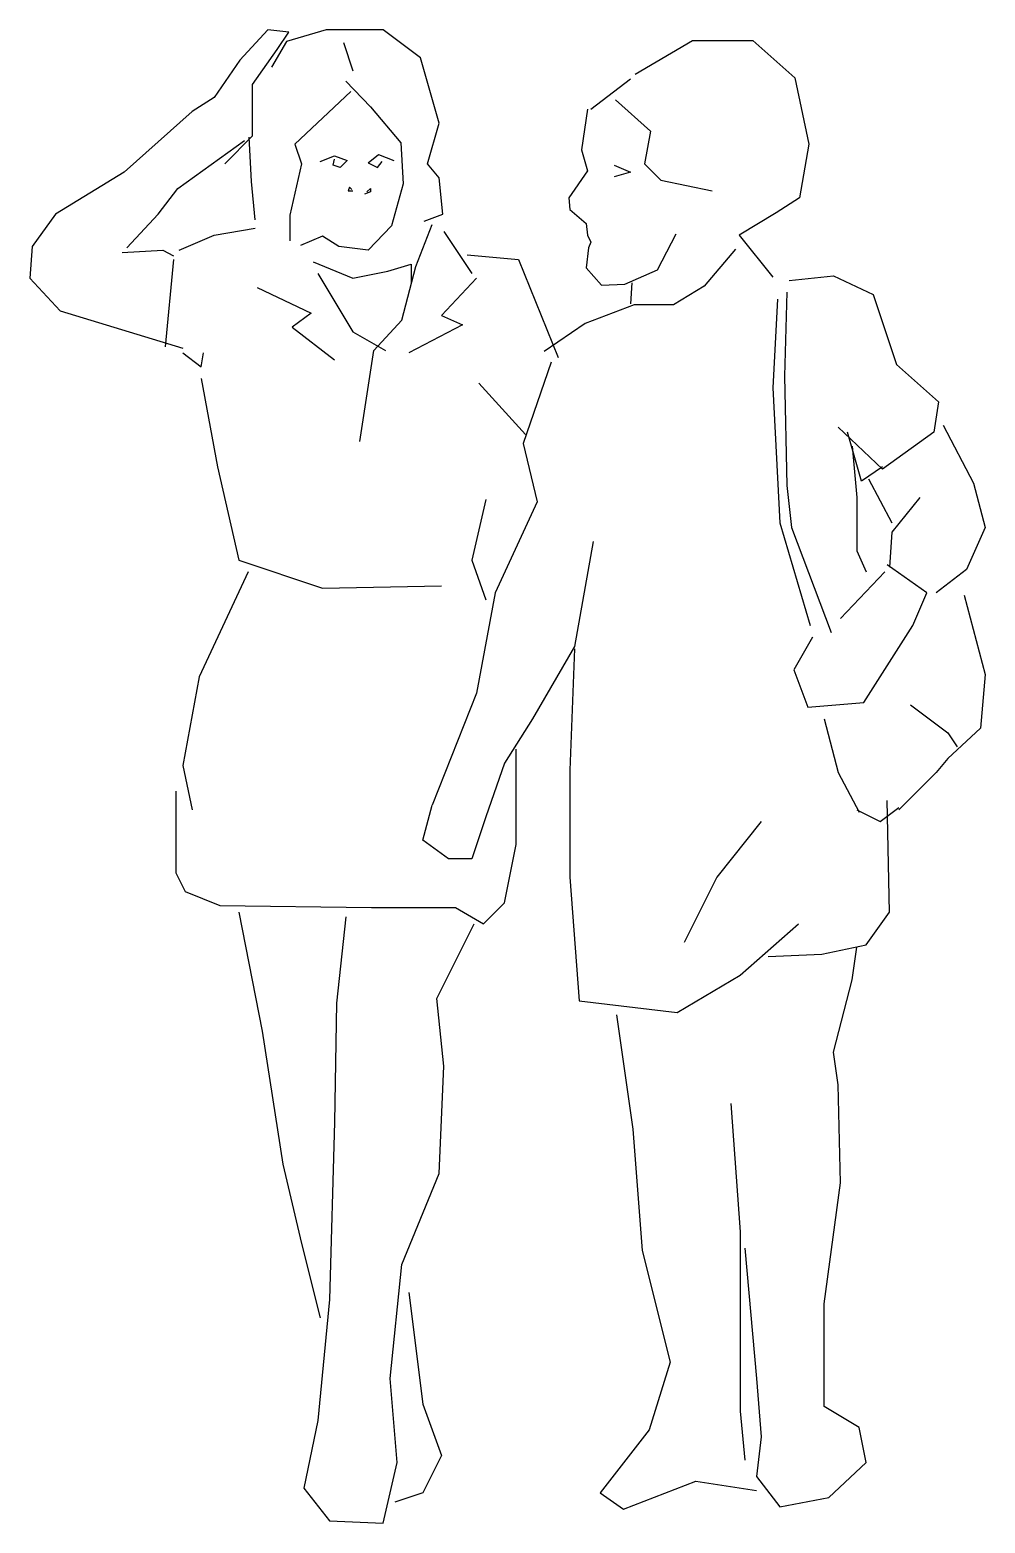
# Model space of a CAD drawing. Header units: millimetres. Extents: x -1578.68 to -1577.62, y 1774.23 to 1775.88.
import ezdxf

# ---------------------------------------------------------------- set-up
doc = ezdxf.new("R2010")
doc.units = ezdxf.units.MM
doc.header["$LTSCALE"] = 10
doc.layers.add('Humanos', color=2, linetype='Continuous')

msp = doc.modelspace()

# ---------------------------------------------------------------- linework, layer by layer
at = {"layer": 'Humanos'}
for p, q in [((-1578.4149, 1775.8808), (-1578.4457, 1775.8474)), ((-1578.3918, 1775.8782), (-1578.4149, 1775.8808)), ((-1578.4046, 1775.859), (-1578.3918, 1775.8782)), ((-1578.3506, 1775.8808), (-1578.3943, 1775.868)), ((-1578.2877, 1775.8808), (-1578.3506, 1775.8808)), ((-1578.2465, 1775.85), (-1578.2877, 1775.8808)), ((-1578.3943, 1775.868), (-1578.411, 1775.8397)), ((-1578.3314, 1775.8667), (-1578.3211, 1775.8358)), ((-1578.0101, 1775.832), (-1577.9471, 1775.8692)), ((-1577.9471, 1775.8692), (-1577.8803, 1775.8692)), ((-1577.8803, 1775.8692), (-1577.834, 1775.8281)), ((-1578.4457, 1775.8474), (-1578.474, 1775.8063)), ((-1578.4316, 1775.8204), (-1578.4046, 1775.859)), ((-1578.226, 1775.778), (-1578.2465, 1775.85)), ((-1578.4316, 1775.7639), (-1578.4316, 1775.8204)), ((-1578.3236, 1775.8127), (-1578.3853, 1775.7549)), ((-1578.3288, 1775.8243), (-1578.3018, 1775.796)), ((-1578.0589, 1775.7934), (-1578.0152, 1775.8268)), ((-1577.834, 1775.8281), (-1577.8186, 1775.7549)), ((-1578.474, 1775.8063), (-1578.4984, 1775.7908)), ((-1578.3018, 1775.796), (-1578.2684, 1775.7561)), ((-1578.0319, 1775.8037), (-1577.9934, 1775.769)), ((-1578.4984, 1775.7908), (-1578.573, 1775.724)), ((-1578.0628, 1775.7934), (-1578.0692, 1775.7484)), ((-1578.4624, 1775.733), (-1578.4316, 1775.7639)), ((-1578.4329, 1775.7137), (-1578.4355, 1775.7626)), ((-1578.2388, 1775.733), (-1578.226, 1775.778)), ((-1577.9934, 1775.769), (-1577.9998, 1775.733)), ((-1578.5139, 1775.706), (-1578.4406, 1775.7587)), ((-1578.3853, 1775.7549), (-1578.3776, 1775.733)), ((-1578.2684, 1775.7561), (-1578.2658, 1775.7112)), ((-1578.0692, 1775.7484), (-1578.0628, 1775.7253)), ((-1577.8186, 1775.7549), (-1577.8289, 1775.6957)), ((-1578.3776, 1775.733), (-1578.3905, 1775.6765)), ((-1578.3571, 1775.7356), (-1578.3416, 1775.742)), ((-1578.3429, 1775.7317), (-1578.3416, 1775.7381)), ((-1578.3352, 1775.7292), (-1578.3429, 1775.7317)), ((-1578.3416, 1775.742), (-1578.3275, 1775.7369)), ((-1578.3275, 1775.7369), (-1578.3352, 1775.7292)), ((-1578.3044, 1775.7343), (-1578.2928, 1775.7433)), ((-1578.3044, 1775.7343), (-1578.2941, 1775.7292)), ((-1578.2941, 1775.7292), (-1578.2889, 1775.7356)), ((-1578.2928, 1775.7433), (-1578.2761, 1775.7369)), ((-1578.226, 1775.7176), (-1578.2388, 1775.733)), ((-1578.0332, 1775.7317), (-1578.0152, 1775.724)), ((-1577.9998, 1775.733), (-1577.9818, 1775.715)), ((-1578.573, 1775.724), (-1578.6488, 1775.6777)), ((-1578.429, 1775.6713), (-1578.4329, 1775.7137)), ((-1578.2221, 1775.6777), (-1578.226, 1775.7176)), ((-1578.0628, 1775.7253), (-1578.0833, 1775.6957)), ((-1578.0152, 1775.724), (-1578.0332, 1775.7189)), ((-1577.9818, 1775.715), (-1577.9252, 1775.7034)), ((-1578.5357, 1775.6777), (-1578.5139, 1775.706)), ((-1578.3249, 1775.7073), (-1578.3262, 1775.7034)), ((-1578.3262, 1775.7034), (-1578.3211, 1775.7034)), ((-1578.3224, 1775.7047), (-1578.3249, 1775.7073)), ((-1578.3018, 1775.7022), (-1578.3082, 1775.6996)), ((-1578.3057, 1775.7022), (-1578.3018, 1775.706)), ((-1578.3018, 1775.706), (-1578.3018, 1775.7022)), ((-1578.2658, 1775.7112), (-1578.2787, 1775.6649)), ((-1578.0833, 1775.6957), (-1578.082, 1775.6829)), ((-1578.082, 1775.6829), (-1578.064, 1775.6675)), ((-1577.8289, 1775.6957), (-1577.8546, 1775.679)), ((-1578.6488, 1775.6777), (-1578.6745, 1775.6418)), ((-1578.5704, 1775.6405), (-1578.5357, 1775.6777)), ((-1578.3905, 1775.6765), (-1578.3905, 1775.6482)), ((-1578.2787, 1775.6649), (-1578.3044, 1775.6379)), ((-1578.2517, 1775.6199), (-1578.2337, 1775.6662)), ((-1578.2427, 1775.67), (-1578.2221, 1775.6777)), ((-1578.064, 1775.6675), (-1578.0628, 1775.6546)), ((-1577.8546, 1775.679), (-1577.8957, 1775.6546)), ((-1578.5126, 1775.6379), (-1578.474, 1775.6546)), ((-1578.474, 1775.6546), (-1578.429, 1775.6623)), ((-1578.3545, 1775.6533), (-1578.3789, 1775.643)), ((-1578.3365, 1775.6418), (-1578.3545, 1775.6533)), ((-1578.2208, 1775.6585), (-1578.19, 1775.6122)), ((-1578.0628, 1775.6546), (-1578.0589, 1775.6469)), ((-1577.9856, 1775.6161), (-1577.9651, 1775.6559)), ((-1577.8957, 1775.6546), (-1577.8584, 1775.6083)), ((-1578.6745, 1775.6418), (-1578.6771, 1775.6071)), ((-1578.5755, 1775.6353), (-1578.5306, 1775.6379)), ((-1578.5306, 1775.6379), (-1578.519, 1775.6315)), ((-1578.3044, 1775.6379), (-1578.3365, 1775.6418)), ((-1578.1951, 1775.6328), (-1578.1386, 1775.6276)), ((-1578.0615, 1775.6405), (-1578.064, 1775.6186)), ((-1578.0589, 1775.6469), (-1578.0615, 1775.6405)), ((-1577.8995, 1775.6392), (-1577.9342, 1775.5981)), ((-1578.519, 1775.6276), (-1578.528, 1775.5312)), ((-1578.3648, 1775.6251), (-1578.3211, 1775.6071)), ((-1578.3211, 1775.6071), (-1578.2825, 1775.6148)), ((-1578.2825, 1775.6148), (-1578.2568, 1775.6225)), ((-1578.2671, 1775.5608), (-1578.2517, 1775.6199)), ((-1578.2568, 1775.6225), (-1578.2568, 1775.6019)), ((-1578.1386, 1775.6276), (-1578.0949, 1775.5197)), ((-1578.064, 1775.6186), (-1578.0473, 1775.5993)), ((-1578.0216, 1775.6006), (-1577.9856, 1775.6161)), ((-1578.6771, 1775.6071), (-1578.6437, 1775.5711)), ((-1578.3596, 1775.6122), (-1578.3211, 1775.5479)), ((-1578.1848, 1775.6071), (-1578.2234, 1775.5659)), ((-1578.0473, 1775.5993), (-1578.0216, 1775.6006)), ((-1578.0139, 1775.6019), (-1578.0152, 1775.5788)), ((-1577.9342, 1775.5981), (-1577.9677, 1775.5775)), ((-1577.8404, 1775.6045), (-1577.7916, 1775.6096)), ((-1577.7916, 1775.6096), (-1577.7479, 1775.5891)), ((-1578.4265, 1775.5968), (-1578.3673, 1775.5685)), ((-1577.8533, 1775.5839), (-1577.8584, 1775.4863)), ((-1577.843, 1775.5916), (-1577.8456, 1775.4991)), ((-1577.7479, 1775.5891), (-1577.7222, 1775.512)), ((-1578.6437, 1775.5711), (-1578.5087, 1775.5299)), ((-1578.3673, 1775.5685), (-1578.3879, 1775.5531)), ((-1578.2234, 1775.5659), (-1578.2003, 1775.5557)), ((-1578.0113, 1775.5775), (-1578.0653, 1775.5569)), ((-1577.9677, 1775.5775), (-1578.0113, 1775.5775)), ((-1578.3879, 1775.5531), (-1578.3416, 1775.5171)), ((-1578.2979, 1775.5274), (-1578.2671, 1775.5608)), ((-1578.2003, 1775.5557), (-1578.2594, 1775.5248)), ((-1578.0653, 1775.5569), (-1578.1103, 1775.5261)), ((-1578.3211, 1775.5479), (-1578.2851, 1775.5274)), ((-1578.5087, 1775.5248), (-1578.4882, 1775.5094)), ((-1578.4882, 1775.5094), (-1578.4856, 1775.5248)), ((-1578.3134, 1775.4271), (-1578.2979, 1775.5274)), ((-1578.1026, 1775.5145), (-1578.1334, 1775.4246)), ((-1577.8456, 1775.4991), (-1577.843, 1775.3783)), ((-1577.7222, 1775.512), (-1577.6759, 1775.4708)), ((-1578.4882, 1775.4965), (-1578.4702, 1775.3989)), ((-1578.1309, 1775.4348), (-1578.1823, 1775.4914)), ((-1577.8584, 1775.4863), (-1577.8507, 1775.3372)), ((-1577.6759, 1775.4708), (-1577.6811, 1775.4374)), ((-1577.7376, 1775.3963), (-1577.7864, 1775.4426)), ((-1577.7607, 1775.3834), (-1577.7762, 1775.4374)), ((-1577.6811, 1775.4374), (-1577.7376, 1775.3963)), ((-1577.6708, 1775.4451), (-1577.6374, 1775.3809)), ((-1578.1334, 1775.4246), (-1578.118, 1775.3603)), ((-1577.771, 1775.422), (-1577.7659, 1775.3654)), ((-1578.4702, 1775.3989), (-1578.447, 1775.296)), ((-1577.7376, 1775.3989), (-1577.7607, 1775.3834)), ((-1577.753, 1775.386), (-1577.7273, 1775.3372)), ((-1577.843, 1775.3783), (-1577.8378, 1775.332)), ((-1577.6374, 1775.3809), (-1577.6245, 1775.332)), ((-1578.1746, 1775.3629), (-1578.19, 1775.296)), ((-1578.118, 1775.3603), (-1578.1643, 1775.2601)), ((-1577.7659, 1775.3654), (-1577.7659, 1775.3063)), ((-1577.6965, 1775.3654), (-1577.7273, 1775.3269)), ((-1577.8507, 1775.3372), (-1577.8173, 1775.2241)), ((-1577.8378, 1775.332), (-1577.7942, 1775.2164)), ((-1577.7273, 1775.3269), (-1577.7299, 1775.2883)), ((-1577.6245, 1775.332), (-1577.6451, 1775.2858)), ((-1578.0563, 1775.3166), (-1578.0769, 1775.2009)), ((-1577.7659, 1775.3063), (-1577.7556, 1775.2832)), ((-1578.447, 1775.296), (-1578.3545, 1775.2652)), ((-1578.19, 1775.296), (-1578.1746, 1775.2523)), ((-1577.6888, 1775.2601), (-1577.7325, 1775.2909)), ((-1577.6451, 1775.2858), (-1577.6785, 1775.2601)), ((-1578.4367, 1775.2832), (-1578.4907, 1775.1675)), ((-1577.735, 1775.2832), (-1577.7839, 1775.2318)), ((-1578.3545, 1775.2652), (-1578.2234, 1775.2678)), ((-1578.1643, 1775.2601), (-1578.1848, 1775.1495)), ((-1577.7042, 1775.2241), (-1577.6888, 1775.2601)), ((-1577.6476, 1775.2575), (-1577.6245, 1775.1701)), ((-1577.7582, 1775.1393), (-1577.7042, 1775.2241)), ((-1577.8147, 1775.2112), (-1577.8353, 1775.1752)), ((-1578.0769, 1775.2009), (-1578.1232, 1775.1213)), ((-1578.0769, 1775.1984), (-1578.082, 1775.0647)), ((-1577.8353, 1775.1752), (-1577.8199, 1775.1341)), ((-1577.6245, 1775.1701), (-1577.6296, 1775.111)), ((-1578.4907, 1775.1675), (-1578.5087, 1775.0699)), ((-1578.1848, 1775.1495), (-1578.2337, 1775.0262)), ((-1577.8199, 1775.1341), (-1577.7582, 1775.1393)), ((-1578.1232, 1775.1213), (-1578.154, 1775.0724)), ((-1577.8019, 1775.1213), (-1577.7864, 1775.0621)), ((-1577.7068, 1775.1367), (-1577.6656, 1775.1058)), ((-1577.6296, 1775.111), (-1577.6656, 1775.0776)), ((-1577.6656, 1775.1058), (-1577.6554, 1775.0904)), ((-1578.1412, 1775.0647), (-1578.1412, 1775.0878)), ((-1578.154, 1775.0724), (-1578.1746, 1775.0133)), ((-1577.6656, 1775.0776), (-1577.6785, 1775.0621)), ((-1578.5087, 1775.0699), (-1578.4984, 1775.021)), ((-1578.1412, 1774.9825), (-1578.1412, 1775.0647)), ((-1578.082, 1775.0647), (-1578.082, 1774.9465)), ((-1577.7864, 1775.0621), (-1577.7633, 1775.0184)), ((-1577.6785, 1775.0621), (-1577.7196, 1775.021)), ((-1578.5164, 1775.0416), (-1578.5164, 1774.9516)), ((-1578.244, 1774.9876), (-1578.2337, 1775.0262)), ((-1577.7402, 1775.0082), (-1577.7196, 1775.0236)), ((-1577.7299, 1774.9079), (-1577.7325, 1775.0313)), ((-1578.1746, 1775.0133), (-1578.19, 1774.967)), ((-1577.8713, 1775.0082), (-1577.9201, 1774.9465)), ((-1577.7659, 1775.021), (-1577.7402, 1775.0082)), ((-1578.2157, 1774.967), (-1578.244, 1774.9876)), ((-1578.154, 1774.9182), (-1578.1412, 1774.9825)), ((-1578.19, 1774.967), (-1578.2157, 1774.967)), ((-1578.5164, 1774.9516), (-1578.5061, 1774.931)), ((-1578.082, 1774.9465), (-1578.0718, 1774.8102)), ((-1577.9201, 1774.9465), (-1577.9561, 1774.8745)), ((-1578.5061, 1774.931), (-1578.4676, 1774.9156)), ((-1578.4676, 1774.9156), (-1578.3005, 1774.9131)), ((-1578.447, 1774.9079), (-1578.4213, 1774.7768)), ((-1578.3005, 1774.9131), (-1578.208, 1774.9131)), ((-1578.208, 1774.9131), (-1578.1771, 1774.8951)), ((-1578.1771, 1774.8951), (-1578.154, 1774.9182)), ((-1577.7556, 1774.8719), (-1577.7299, 1774.9079)), ((-1578.3288, 1774.9028), (-1578.3391, 1774.8077)), ((-1578.2285, 1774.8128), (-1578.1874, 1774.8951)), ((-1577.8944, 1774.8385), (-1577.8301, 1774.8951)), ((-1577.8636, 1774.8591), (-1577.8044, 1774.8616)), ((-1577.8044, 1774.8616), (-1577.7556, 1774.8719)), ((-1577.771, 1774.8334), (-1577.7659, 1774.8694)), ((-1577.9638, 1774.7974), (-1577.8944, 1774.8385)), ((-1577.7916, 1774.7537), (-1577.771, 1774.8334)), ((-1578.3391, 1774.8077), (-1578.3416, 1774.6766)), ((-1578.2208, 1774.7383), (-1578.2285, 1774.8128)), ((-1578.0718, 1774.8102), (-1577.9638, 1774.7974)), ((-1578.0306, 1774.7948), (-1578.0126, 1774.6689)), ((-1578.4213, 1774.7768), (-1578.3982, 1774.6303)), ((-1577.7864, 1774.7177), (-1577.7916, 1774.7537)), ((-1578.226, 1774.62), (-1578.2208, 1774.7383)), ((-1577.7839, 1774.6098), (-1577.7864, 1774.7177)), ((-1577.9047, 1774.6971), (-1577.8944, 1774.5558)), ((-1578.3416, 1774.6766), (-1578.3468, 1774.4812)), ((-1578.0126, 1774.6689), (-1578.0024, 1774.5352)), ((-1578.3982, 1774.6303), (-1578.3776, 1774.5429)), ((-1578.2671, 1774.5198), (-1578.226, 1774.62)), ((-1577.8019, 1774.4761), (-1577.7839, 1774.6098)), ((-1577.8944, 1774.5558), (-1577.8944, 1774.4221)), ((-1578.3776, 1774.5429), (-1578.3571, 1774.4607)), ((-1578.0024, 1774.5352), (-1577.9715, 1774.4118)), ((-1577.8893, 1774.5378), (-1577.8764, 1774.3938)), ((-1578.28, 1774.3938), (-1578.2671, 1774.5198)), ((-1578.3468, 1774.4812), (-1578.3596, 1774.3476)), ((-1578.2594, 1774.4889), (-1578.244, 1774.3656)), ((-1577.8019, 1774.363), (-1577.8019, 1774.4761)), ((-1577.8944, 1774.4221), (-1577.8944, 1774.3579)), ((-1577.9715, 1774.4118), (-1577.9946, 1774.3373)), ((-1578.2722, 1774.3013), (-1578.28, 1774.3938)), ((-1577.8764, 1774.3938), (-1577.8713, 1774.3296)), ((-1578.244, 1774.3656), (-1578.2234, 1774.309)), ((-1577.7633, 1774.3399), (-1577.8019, 1774.363)), ((-1578.3596, 1774.3476), (-1578.3751, 1774.273)), ((-1577.8944, 1774.3579), (-1577.8893, 1774.3039)), ((-1577.9946, 1774.3373), (-1578.0486, 1774.2679)), ((-1577.7556, 1774.3013), (-1577.7633, 1774.3399)), ((-1577.8713, 1774.3296), (-1577.8764, 1774.2859)), ((-1578.2877, 1774.2345), (-1578.2722, 1774.3013)), ((-1578.2234, 1774.309), (-1578.244, 1774.2679)), ((-1577.7967, 1774.2628), (-1577.7556, 1774.3013)), ((-1578.0229, 1774.2499), (-1577.9432, 1774.2807)), ((-1577.9432, 1774.2807), (-1577.8764, 1774.2705)), ((-1577.8764, 1774.2859), (-1577.8507, 1774.2525)), ((-1578.3751, 1774.273), (-1578.3468, 1774.237)), ((-1578.244, 1774.2679), (-1578.2748, 1774.2576)), ((-1578.0486, 1774.2679), (-1578.0229, 1774.2499)), ((-1577.8507, 1774.2525), (-1577.7967, 1774.2628)), ((-1578.3468, 1774.237), (-1578.2877, 1774.2345))]:
    msp.add_line(p, q, dxfattribs=at)

doc.saveas('drawing.dxf')
